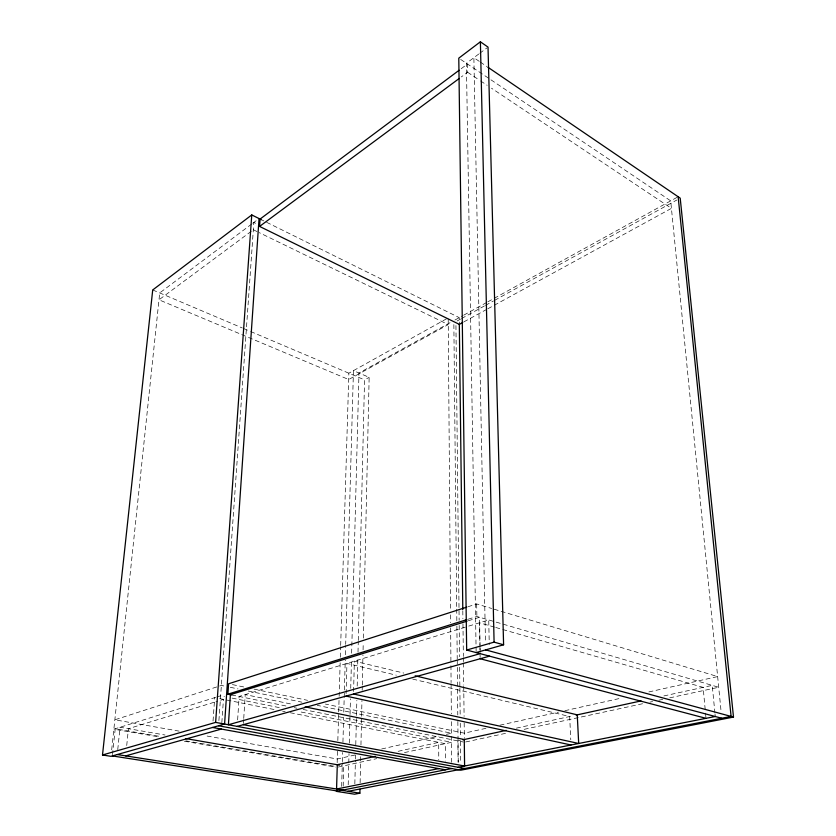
<?xml version="1.0" encoding="UTF-8"?>
<svg xmlns="http://www.w3.org/2000/svg" width="836" height="836" viewBox="0 0 836 836"><rect width="100%" height="100%" fill="white"/><g stroke="black" fill="none" stroke-linecap="round" stroke-linejoin="round"><path stroke-width="0.63" stroke-dasharray="4.18 3.13" d="M360.117 782.757L360.692 756.684M360.953 744.949L361.57 717.581M361.591 716.274L361.946 700.631M362.176 690.202L362.26 686.293M362.291 684.987L362.96 655.006M363.075 649.791L363.221 643.271M363.336 638.056L369.146 377.349L353.45 370.641L345.696 644.337M354.84 783.781L355.404 760.321M355.436 759.015L355.53 755.107M355.781 744.688L356.847 700.39M357.191 686.053L357.881 657.389M358.007 652.174L358.257 641.755M358.289 640.449L364.548 379.857L369.146 377.349M348.194 784.816L349.02 753.539M349.291 743.11L350.002 715.741M350.044 714.435L350.451 698.802M350.723 688.373L351.475 659.708M351.642 653.188L358.978 373.002L451.534 321.891M353.597 691.476L354.36 661.151L403.746 673.053M343.188 786.195L343.753 765.849L341.182 765.4M346.104 693.577L346.94 663.418L396.295 675.185M341.673 786.404L342.342 762.944M342.384 761.638L342.635 752.515M342.938 742.096L343.638 717.33M343.784 712.115L344.369 691.257M344.411 689.961L345.258 659.98M345.404 654.766L345.665 645.643M337.159 762.693L337.514 750.968M337.828 740.55L338.643 713.192M338.685 711.896L339.113 697.558M339.155 696.263L340.168 662.394M340.325 657.18L340.639 646.761M340.68 645.455L348.863 373.201L447.082 318.495M243.433 723.433L243.663 719.671M243.746 718.417L245.22 694.601L292.339 704.267M237.633 719.89L239.127 696.461L467.523 626.467M221.833 722.617L223.442 699.398L216.033 701.676M218.907 720.569L253.851 222.439L257.363 224.163M213.034 720.987L214.716 697.652M126.727 745.524L128.41 728.689L214.8 702.062M117.751 749.589L120.05 727.247L165.047 735.011M111.69 749.829L159.718 292.924L251.782 223.985M112.515 754.636L115.222 728.762L161.421 736.673M252.765 223.243L259.045 218.551M478.746 54.037L466.394 63.285L476.133 651.275M479.78 53.264L486.98 47.871M461.221 68.688L467.47 64.017L467.617 72.262L461.336 76.912M251.239 231.332L158.986 299.81L348.675 379.523L448.263 324.598L259.212 232.638M454.909 320.031L462.935 315.6M463.813 315.109L486.845 302.392M487.816 301.848L677.076 197.338M457.041 321.024L460.458 319.143M461.597 318.516L484.368 305.976M485.507 305.349L493.47 300.96M494.609 300.333L676.794 200.034M463.886 321.87L486.698 309.393M487.837 308.777L671.433 208.363L491.463 88.188M467.993 606.748L476.666 603.947L491.652 608.462M215.678 697.349L113.853 729.191L157.461 736.641M216.921 696.963L220.641 695.803L224.466 696.576M468.17 619.215L476.886 616.487L718.709 687.265L669.113 697.987M468.327 620.751L479.54 617.271L480.073 647.158M468.766 626.08L488.736 619.957L489.259 644.514M355.039 754.981L337.274 758.994L204.841 735.659M381.686 748.972L438.785 736.088M446.403 734.374L451.482 733.224L317.252 705.354M485.946 728.334L464.304 733.162L325.423 704.069M499.949 725.199L558.511 712.115M564.875 710.694L620.897 698.185M648.903 691.926L717.654 676.575L492.906 608.838M398.145 751.313L438.701 742.358L438.764 759.851M338.298 767.04L376.754 758.639M404.467 752.588L451.555 742.305L298.462 711.478M460.427 740.362L457.877 740.926L458.097 762.265M516.387 728.146L572.346 715.929M663.92 695.928L712.241 685.374L714.874 712.617M465.683 741.971L507.64 732.9M524.172 729.326L644.964 703.212M650.042 702.104L652.592 701.561M658.946 700.181L662.76 699.356M185.801 740.842L335.947 766.549M184.401 741.239L335.738 767.093M179.123 731.134L114.846 719.806L221.373 685.457L225.208 686.251M219.701 698.645L274.919 709.67M282.61 711.206L285.17 711.718M290.291 712.742L445.285 743.674L445.379 761.094M232.126 698.112L280.603 707.873M231.645 694.946L287.981 706.399M294.136 707.643L296.926 708.217M303.092 709.461L463.322 742.023M230.318 687.307L237.988 688.906M248.219 691.027L301.911 702.177M232.418 684.59L245.157 687.255M254.081 689.125L307.585 700.338M412.744 679.104L569.671 716.504L570.779 739.818M494.504 627.115L479.519 622.789L479.906 644.619M495.758 627.481L703.118 687.37L705.417 711.885M152.716 289.956L242.315 327.984M243.516 328.485L249.494 331.025M250.695 331.537L364.548 379.857M253.339 229.775L258.031 232.063M260.08 219.063L459.246 317.638L459.309 323.239M467.617 72.262L479.54 80.225M480.627 80.956L487.127 85.293M460.688 59.44L670.691 200.859L721.123 711.791M479.247 61.341L473.876 57.684L485.476 642.069M480.324 62.073L486.782 66.462M714.999 713.913L715.25 716.504M705.532 713.171L705.897 717.037M480.094 648.464L480.167 652.362M479.927 645.904L480 649.76M480.094 654.902L480.136 657.472M476.666 603.947L476.886 616.487M462.81 610.834L462.904 618.65M462.966 623.865L463.363 656.438M463.384 657.744L463.426 661.652M463.447 662.958L463.719 685.112M463.729 686.408L464.095 716.379M464.179 722.9L464.367 738.355M455.944 325.559L459.142 620.249M459.194 625.464L459.539 656.762M459.643 667.191L459.863 686.753M459.873 688.059L460.176 715.438M460.26 723.265L460.396 736.297M460.458 741.522L460.678 762.38M453.864 324.546L456.707 607.866M456.728 609.172L456.843 620.918M456.895 626.143L457.219 658.778M457.24 660.085L457.783 714.926M457.856 721.447L458.274 763.226M448.221 318.986L450.51 609.643M450.552 614.847L450.604 622.663M450.646 627.878L450.938 664.348M450.949 665.655L451.085 682.584M451.095 683.89L451.325 713.839M451.388 721.656L451.712 762.307"/><path stroke-width="1.25" d="M451.753 768.556L336.302 791.358L354.589 794.2L359.877 793.186L359.971 789.278M259.045 218.551L224.581 724.049L111 756.319L102.504 754.992L152.716 289.956L251.761 214.946L261.365 219.701M231.729 694.967L227.894 694.183L228.594 683.785L466.749 607.145M462.747 322.497L459.33 324.368L259.578 226.431L260.08 219.063L459.131 70.245M102.504 754.992L215.625 722.398L251.761 214.946M476.154 652.582L503.596 644.786L488.015 47.098L480.386 41.8L458.786 58.165L466.666 650.042L721.761 718.249M259.578 226.431L459.246 78.459M227.894 694.183L466.927 619.601M467.084 621.138L230.402 694.695L228.395 724.76L480.188 653.658M466.666 650.042L494.086 642.142L503.596 644.786M125.682 755.88L221.394 729.065M237.215 726.39L489.499 656.155M375.322 756.34L337.295 764.731L336.563 788.996L438.806 768.597M462.966 739.808L506.208 730.371M576.161 715.093L641.024 700.923M458.149 767.291L715.25 716.504M348.027 791.326L731.103 716.421L678.142 196.742M487.848 67.193L680.211 198.153L733.496 717.069L460.761 770.207L218.541 725.773M341.569 790.313L359.877 793.186M112.379 755.932L337.796 791.055M117.239 754.553L343.084 790.02M185.613 738.564L339.447 765.107M212.563 727.466L445.431 769.799M215.625 722.398L464.732 768.503M243.36 724.687L464.597 766.016L464.273 739.526L305.077 706.88M346.041 696.095L571.03 744.991M353.524 694.005L578.69 743.476L577.248 714.853L415.147 675.791M480.157 658.747L706.012 718.333M485.632 649.896L733.496 717.069M480.386 41.8L494.086 642.142M459.319 324.149L462.799 609.528"/></g></svg>
